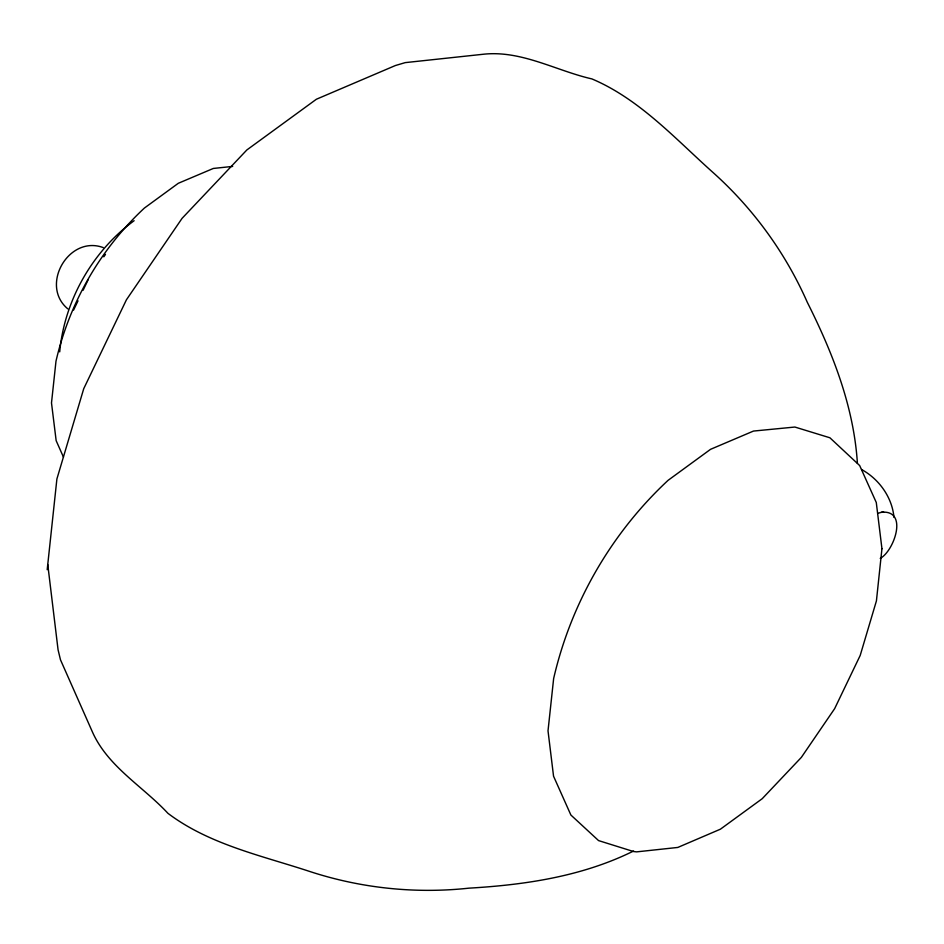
<?xml version="1.0" encoding="UTF-8"?>
<svg xmlns="http://www.w3.org/2000/svg" width="944" height="944" viewBox="0 0 944 944"><rect width="100%" height="100%" fill="white"/><g stroke="black" fill="none" stroke-linecap="round" stroke-linejoin="round"><path stroke-width="1.42" d="M59.708 351.888C64.393 300.522 92.524 251.128 134.119 220.707M47.2 569.692L56.9 478.962L83.745 388.657L126.437 299.767L182.074 218.347L246.868 149.943L316.393 99.238L395.383 65.537L405.236 62.623L484.579 54.115C522.079 50.516 556.394 70.8 591.923 78.918C639.643 99.108 675.491 139.028 713.404 172.846C753.383 208.73 785.55 253.016 807.238 302.163C832.643 352.737 853.765 406.298 857.412 463.339M73.597 310.045L78.022 300.829M83.084 290.28L88.146 279.743M103.816 256.815L105.468 254.396M880.233 558.411C894.204 550.918 908.647 509.524 881.307 512.262M633.577 851.016C582.365 876.386 525.419 884.87 468.908 888.162C415.502 893.944 361.068 888.233 310.01 871.56C261.759 855.63 209.261 844.55 167.926 813.315C143.122 786.6 108.407 767.035 92.772 732.745L60.475 659.785L58.068 649.802L47.755 564.536M232.684 166.404L213.309 168.457L178.298 183.289L144.397 208.058C100.501 248.933 69.443 302.729 55.991 361.174L51.495 402.923L56.156 440.659L63.472 457.156M103.262 247.599C68.77 234.737 39.483 285.466 67.862 308.9M861.577 469.522C879.053 479.068 892.198 497.346 893.968 517.406M877.684 513.501A27.034 15.611 -60 0 1 883.643 512.155M881.944 548.7L876.421 600.903L860.196 655.455L834.649 708.649L801.362 757.371L762.221 798.695L720.414 829.186L677.804 847.441L636.634 851.866L633.554 851.535L598.567 840.597L570.884 815.026L553.55 776.216L548.016 730.833L553.644 678.535C571.061 602.886 611.252 533.254 668.069 480.343L710.549 449.32L753.477 431.066L794.883 427.042L829.906 437.78L859.665 465.557L876.28 502.491L881.944 548.7"/></g></svg>
